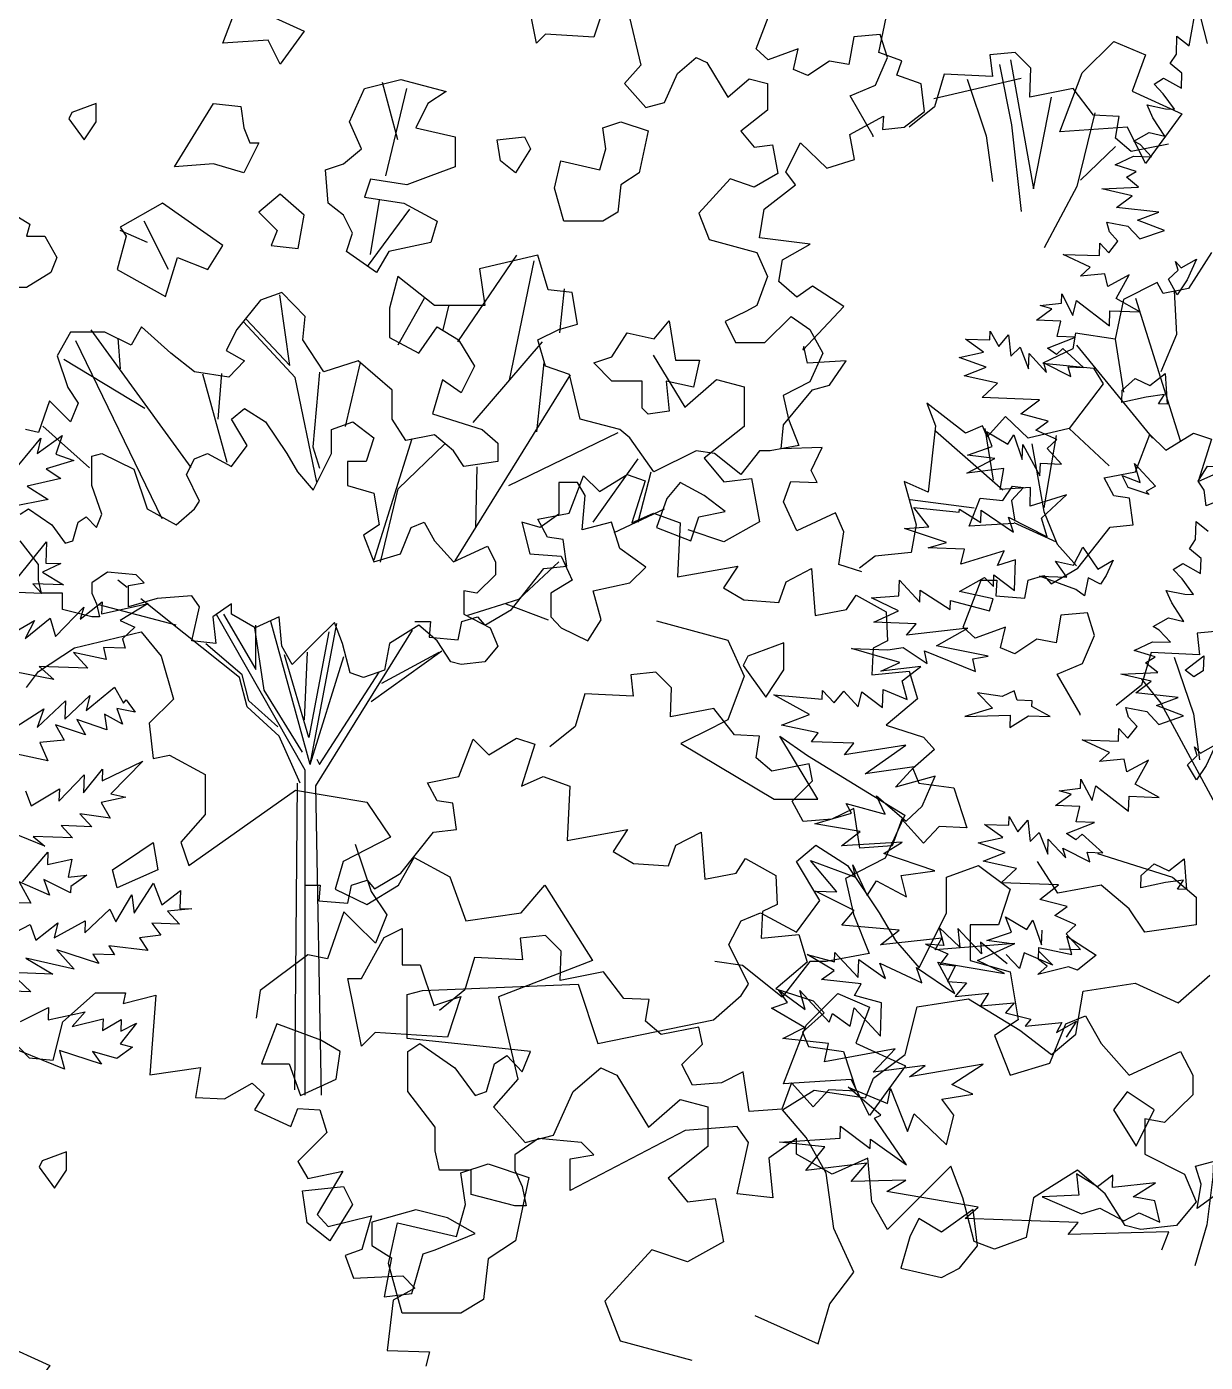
# Model space of a CAD drawing. Header units: inches. Extents: x -11 to 128, y 7 to 56.
# Drawn here: x 47.444 to 47.907, y 23.239 to 23.763 of the extents above; entities that cross this region are included whole.
import ezdxf

# ---------------------------------------------------------------- set-up
doc = ezdxf.new("R2010")
doc.units = ezdxf.units.IN
doc.header["$MEASUREMENT"] = 0
doc.layers.add('CAY', color=94, linetype='Continuous')
doc.layers.add('CAY-3', color=61, linetype='Continuous')
picture_1 = doc.add_image_def('image1.jpg', size_in_pixel=(1680, 1093))

# ---------------------------------------------------------------- blocks, each defined once
blk = doc.blocks.new('A$C76451831')
at = {"layer": 'CAY'}
for p, q in [((2460.6, 2024.6), (2461.2, 2040.4)), ((2461.2, 2040.4), (2471.8, 2031.9)), ((2455.4, 2016.6), (2460.6, 2024.6)), ((2465.5, 2008.1), (2455.4, 2016.6)), ((2441.2, 1998.5), (2449.5, 2003.7)), ((2449.5, 2003.7), (2465, 1995)), ((2465, 1995), (2465.5, 2008.1)), ((2449, 1990.1), (2441.2, 1998.5)), ((2459, 1976.6), (2449, 1990.1)), ((2435.1, 1980.1), (2451.3, 1976.8)), ((2440.1, 1969.1), (2435.1, 1980.1)), ((2451.3, 1976.8), (2459, 1976.6)), ((2450.4, 1952.9), (2440.1, 1969.1)), ((2423.5, 1948.4), (2437, 1956)), ((2437, 1956), (2450.4, 1952.9)), ((1479.9, 1929.8), (1538.3, 1944)), ((1538.3, 1944), (1555.9, 1922.7)), ((2428.9, 1945.4), (2423.5, 1948.4)), ((2438.9, 1934.7), (2428.9, 1945.4)), ((1448.6, 1909.2), (1479.9, 1929.8)), ((2407, 1927.6), (2423.1, 1935.2)), ((2423.1, 1935.2), (2438.9, 1934.7)), ((1555.9, 1922.7), (1566.6, 1885)), ((2425.3, 1922), (2407, 1927.6)), ((2417, 1916.8), (2425.3, 1922)), ((1438, 1895), (1448.6, 1909.2)), ((2395.4, 1906.7), (2427.6, 1908.3)), ((2421.9, 1900.8), (2395.4, 1906.7)), ((2427.6, 1908.3), (2417, 1916.8)), ((2408.4, 1890.4), (2421.9, 1900.8)), ((1566.6, 1885), (1545.3, 1863.8)), ((2445.4, 1886.4), (2408.4, 1890.4)), ((2426.6, 1879.3), (2445.4, 1886.4)), ((2402.2, 1869.3), (2399.8, 1877.6)), ((2399.8, 1877.6), (2418.2, 1874.2)), ((2418.2, 1874.2), (2428.7, 1862.9)), ((2450.3, 1870.4), (2426.6, 1879.3)), ((2428.7, 1862.9), (2450.3, 1870.4)), ((1545.3, 1863.8), (1548.9, 1833.1)), ((2393.3, 1848.3), (2393.7, 1859.2)), ((2393.7, 1859.2), (2401.6, 1850.7)), ((2401.6, 1850.7), (2409.6, 1860.9)), ((2409.6, 1860.9), (2402.2, 1869.3)), ((2361.6, 1849.4), (2393.3, 1848.3)), ((2385.3, 1838.2), (2361.6, 1849.4)), ((1548.9, 1833.1), (1563, 1836)), ((1563, 1836), (1594.3, 1818.9)), ((2376.8, 1830.3), (2385.3, 1838.2)), ((2398.2, 1832.3), (2376.8, 1830.3)), ((2400.5, 1821.3), (2398.2, 1832.3)), ((2419.5, 1831.5), (2400.5, 1821.3)), ((2407.9, 1810.6), (2419.5, 1831.5)), ((1594.3, 1818.9), (1594.3, 1784.1)), ((2360.1, 1806.9), (2360.4, 1815)), ((2360.4, 1815), (2370.2, 1796.1)), ((1580.1, 1739.3), (1673.3, 1805.4)), ((1673.3, 1805.4), (1735.8, 1794.7)), ((2338.3, 1791.8), (2351.8, 1801.7)), ((2341.5, 1804.8), (2360.1, 1806.9)), ((2351.8, 1801.7), (2341.5, 1804.8)), ((2370.2, 1796.1), (2373.4, 1809.1)), ((2373.4, 1809.1), (2402, 1786.8)), ((2428.8, 1799), (2407.9, 1810.6)), ((1735.8, 1794.7), (1756.4, 1764.1)), ((2359.6, 1791), (2338.3, 1791.8)), ((2356.4, 1777.5), (2359.6, 1791)), ((2402, 1786.8), (2402.5, 1799.9)), ((2402.5, 1799.9), (2428.8, 1799)), ((1594.3, 1784.1), (1573, 1759.9)), ((2297.4, 1774.6), (2297.7, 1782.3)), ((2297.7, 1782.3), (2305.3, 1768.9)), ((2305.3, 1768.9), (2313.9, 1779)), ((2313.9, 1779), (2315.9, 1760.3)), ((2347.9, 1767.4), (2372.2, 1777)), ((2372.2, 1777), (2356.4, 1777.5)), ((2292, 1763.9), (2276.1, 1775.3)), ((2276.1, 1775.3), (2297.4, 1774.6)), ((2315.9, 1760.3), (2323.9, 1768.2)), ((2323.9, 1768.2), (2331.4, 1749.4)), ((2355.9, 1761.7), (2347.9, 1767.4)), ((2361.5, 1766.9), (2355.9, 1761.7)), ((2379.5, 1750.4), (2361.5, 1766.9)), ((1573, 1759.9), (1580.1, 1739.3)), ((1756.4, 1764.1), (1715.1, 1742.8)), ((2270.6, 1759.2), (2292, 1763.9)), ((2294.3, 1750.7), (2270.6, 1759.2)), ((2331.4, 1749.4), (2331.9, 1762.5)), ((2331.9, 1762.5), (2347.1, 1746.1)), ((2347.1, 1746.1), (2344.7, 1754.4)), ((2344.7, 1754.4), (2368.3, 1742.7)), ((1715.1, 1742.8), (1708.1, 1718.6)), ((1763.5, 1722.2), (1777.1, 1746.4)), ((1777.1, 1746.4), (1808.3, 1729.3)), ((2275, 1743.2), (2294.3, 1750.7)), ((2304.2, 1736.7), (2275, 1743.2)), ((2365.9, 1750.9), (2379.5, 1750.4)), ((2368.3, 1742.7), (2365.9, 1750.9)), ((2290.6, 1724.1), (2304.2, 1736.7)), ((1708.1, 1718.6), (1735.8, 1705.1)), ((1735.8, 1705.1), (1763.5, 1722.2)), ((1808.3, 1729.3), (1822.5, 1690.9)), ((1870.8, 1698), (1891.4, 1722.2)), ((1891.4, 1722.2), (1933.3, 1656.1)), ((2340.9, 1722.3), (2290.6, 1724.1)), ((2324.6, 1709.7), (2340.9, 1722.3)), ((2348.4, 1703.5), (2324.6, 1709.7)), ((1822.5, 1690.9), (1870.8, 1698)), ((2337.7, 1695.7), (2348.4, 1703.5)), ((2356, 1687.3), (2337.7, 1695.7)), ((2236.3, 1685.2), (2240.6, 1669.3)), ((2254.4, 1667.9), (2236.3, 1685.2)), ((2252.8, 1684.1), (2254.4, 1667.9)), ((2273.6, 1662), (2252.8, 1684.1)), ((2294.6, 1694.5), (2313.2, 1683.4)), ((2299.6, 1681.1), (2294.6, 1694.5)), ((2313.2, 1683.4), (2318.5, 1691.4)), ((2318.5, 1691.4), (2325.9, 1669.8)), ((2347.5, 1679.5), (2356, 1687.3)), ((2272.6, 1672.4), (2273.6, 1662)), ((2295.9, 1653.3), (2272.6, 1672.4)), ((2278, 1673.7), (2299.6, 1681.1)), ((2301.9, 1670.6), (2278, 1673.7)), ((2325.9, 1669.8), (2326.4, 1682.9)), ((2360.2, 1665.9), (2347.5, 1679.5)), ((2224.6, 1670.4), (2244.1, 1661.9)), ((2240.6, 1669.3), (2224.6, 1670.4)), ((2244.1, 1661.9), (2237.2, 1653)), ((2306.7, 1649.3), (2295.1, 1661.4)), ((2310.8, 1662.9), (2306.7, 1649.3)), ((2336, 1652.2), (2310.8, 1662.9)), ((2323.9, 1664.2), (2336, 1652.2)), ((2341.7, 1666.5), (2360.2, 1665.9)), ((1933.3, 1656.1), (1850.8, 1624.3)), ((2237.2, 1653), (2250.5, 1651.6)), ((2250.5, 1651.6), (2243.7, 1637.7)), ((2243.7, 1637.7), (2260.2, 1636.6)), ((2260.2, 1636.6), (2250.4, 1624.7)), ((2445.5, 1619.3), (2473.2, 1643.5)), ((2250.4, 1624.7), (2279.7, 1627.6)), ((2279.7, 1627.6), (2272.6, 1616.4)), ((2355.9, 1591.6), (2362.4, 1629.3)), ((2362.4, 1629.3), (2407.8, 1636.4)), ((2407.8, 1636.4), (2445.5, 1619.3)), ((1850.8, 1624.3), (1867.9, 1552.3)), ((2206.7, 1573.9), (2217.3, 1615.8)), ((2217.3, 1615.8), (2262.1, 1622.8)), ((2262.1, 1622.8), (2306.9, 1595.1)), ((2272.6, 1616.4), (2301.9, 1619.3)), ((2301.9, 1619.3), (2294.6, 1610.4)), ((2294.6, 1610.4), (2316.5, 1604.8)), ((2316.5, 1604.8), (2311.6, 1598.8)), ((2311.6, 1598.8), (2343.6, 1601.9)), ((2339, 1593.3), (2356.7, 1603.2)), ((2343.6, 1601.9), (2339, 1593.3)), ((2356.7, 1603.2), (2347.6, 1589.1)), ((2306.9, 1595.1), (2334.7, 1573.9)), ((2334.7, 1573.9), (2355.9, 1591.6)), ((2179, 1553.2), (2206.7, 1573.9)), ((1916.2, 1541.7), (1940.4, 1562.3)), ((1940.4, 1562.3), (1954.5, 1555.8)), ((1954.5, 1555.8), (1982.2, 1510.4)), ((1867.9, 1552.3), (1846.6, 1528.1)), ((2171.9, 1536.1), (2179, 1553.2)), ((1899.1, 1503.3), (1916.2, 1541.7)), ((1982.2, 1510.4), (2010, 1534.6)), ((2010, 1534.6), (2034.1, 1528.1)), ((2099.4, 1525.5), (2127.1, 1542.6)), ((2127.1, 1542.6), (2171.9, 1536.1)), ((1846.6, 1528.1), (1874.3, 1496.9)), ((2034.1, 1528.1), (2034.1, 1493.3)), ((2120, 1501.3), (2099.4, 1525.5)), ((1874.3, 1496.9), (1899.1, 1503.3)), ((2137.7, 1470.1), (2120, 1501.3)), ((2034.1, 1493.3), (1999.3, 1465.6)), ((1999.3, 1465.6), (2016.4, 1445)), ((2144.2, 1421.7), (2137.7, 1470.1)), ((2016.4, 1445), (2040.6, 1447.9)), ((2040.6, 1447.9), (2047.7, 1410.1)), ((2161.9, 1383.3), (2144.2, 1421.7)), ((1985.2, 1403.1), (1943.9, 1358.2)), ((2016.4, 1392.5), (1985.2, 1403.1)), ((2047.7, 1410.1), (2016.4, 1392.5)), ((2140.7, 1355.6), (2161.9, 1383.3)), ((1943.9, 1358.2), (1957.5, 1323.4)), ((2075.2, 1345.6), (2130.6, 1320.8)), ((2130.6, 1320.8), (2140.7, 1355.6)), ((1957.5, 1323.4), (2020, 1306.3)), ((5420.6, 1053.6), (5427.3, 1091)), ((5427.3, 1091), (5436.5, 1055.8)), ((4929.6, 1084.7), (4941, 1036.7)), ((5409.5, 1046.3), (5410, 1062.2)), ((5410, 1062.2), (5420.6, 1053.6)), ((4973.2, 1029.6), (4989.3, 1043.4)), ((4989.3, 1043.4), (4998.7, 1039.1)), ((5268.6, 1047.8), (5246.4, 1045.7)), ((5246.4, 1045.7), (5248.5, 1026.7)), ((5282.3, 1034.1), (5268.6, 1047.8)), ((5404.2, 1038.3), (5409.5, 1046.3)), ((4941, 1036.7), (4926.8, 1020.6)), ((4961.8, 1004.1), (4973.2, 1029.6)), ((4998.7, 1039.1), (5017.2, 1008.8)), ((5206.3, 1028.8), (5197.9, 1000.4)), ((5248.5, 1026.7), (5206.3, 1028.8)), ((5281.2, 1008.8), (5282.3, 1034.1)), ((5414.3, 1029.8), (5404.2, 1038.3)), ((5413.9, 1016.7), (5414.3, 1029.8)), ((4728.3, 971.5), (4715.1, 1021.6)), ((4926.8, 1020.6), (4945.3, 999.7)), ((5017.2, 1008.8), (5035.7, 1024.9)), ((5035.7, 1024.9), (5051.8, 1020.6)), ((5051.8, 1020.6), (5051.8, 997.4)), ((5273.8, 1025), (5197.2, 1007.3)), ((5390, 1020.2), (5398.3, 1025.4)), ((5397.8, 1011.8), (5390, 1020.2)), ((5398.3, 1025.4), (5413.9, 1016.7)), ((4717.8, 939.8), (4736.3, 1016.3)), ((5319.2, 1016.2), (5281.2, 1008.8)), ((5337.1, 993), (5319.2, 1016.2)), ((5407.8, 998.3), (5397.8, 1011.8)), ((4945.3, 999.7), (4961.8, 1004.1)), ((5051.8, 997.4), (5028.6, 978.9)), ((5197.9, 1000.4), (5175.7, 982.4)), ((5389, 990.8), (5383.9, 1001.9)), ((5383.9, 1001.9), (5400.1, 998.6)), ((5400.1, 998.6), (5407.8, 998.3)), ((5359.3, 991.9), (5337.1, 993)), ((5356.1, 972.9), (5359.3, 991.9)), ((5399.3, 974.6), (5389, 990.8)), ((5028.6, 978.9), (5040, 965.1)), ((5369.8, 961.3), (5356.1, 972.9)), ((5372.4, 970.1), (5385.8, 977.8)), ((5385.8, 977.8), (5399.3, 974.6)), ((5040, 965.1), (5056.1, 967.1)), ((5056.1, 967.1), (5060.8, 941.9)), ((5402.5, 967.7), (5369.8, 961.3)), ((5377.7, 967.2), (5372.4, 970.1)), ((5387.7, 956.4), (5377.7, 967.2)), ((5355.8, 949.4), (5371.9, 957)), ((5374.2, 943.7), (5355.8, 949.4)), ((5371.9, 957), (5387.7, 956.4)), ((5019.2, 937.2), (4991.7, 907.3)), ((5040, 930.1), (5019.2, 937.2)), ((5060.8, 941.9), (5040, 930.1)), ((5365.8, 938.6), (5374.2, 943.7)), ((5376.4, 930.1), (5365.8, 938.6)), ((5344.2, 928.5), (5376.4, 930.1)), ((5370.7, 922.5), (5344.2, 928.5)), ((4704.6, 871.1), (4712.5, 918.7)), ((5357.2, 912.1), (5370.7, 922.5)), ((5394.2, 908.1), (5357.2, 912.1)), ((4527.8, 857.9), (4506.6, 900.2)), ((4701.9, 860.6), (4738.9, 910.7)), ((4991.7, 907.3), (5000.7, 884.1)), ((5375.4, 901.1), (5394.2, 908.1)), ((5399.1, 892.1), (5375.4, 901.1)), ((4509.3, 881.7), (4485.5, 892.2)), ((5351, 891), (5348.6, 899.3)), ((5348.6, 899.3), (5367.1, 895.9)), ((5358.4, 882.6), (5351, 891)), ((5367.1, 895.9), (5377.5, 884.7)), ((5377.5, 884.7), (5399.1, 892.1)), ((5000.7, 884.1), (5042.4, 872.7)), ((5342.1, 870.1), (5342.5, 880.9)), ((5342.5, 880.9), (5350.4, 872.5)), ((5350.4, 872.5), (5358.4, 882.6)), ((4781, 794.5), (4832.5, 870.4)), ((4850.9, 870.4), (4799.8, 858.6)), ((4826.2, 761), (4847.8, 865.6)), ((4860, 840.1), (4850.9, 870.4)), ((5042.4, 872.7), (5051.8, 851.9)), ((5310.5, 871.2), (5342.1, 870.1)), ((5334.1, 859.9), (5310.5, 871.2)), ((4799.8, 858.6), (4804.6, 826.3)), ((5325.6, 852), (5334.1, 859.9)), ((5347, 854), (5325.6, 852)), ((5349.4, 843.1), (5347, 854)), ((4728.3, 851.9), (4721.2, 824)), ((4760.5, 826.3), (4728.3, 851.9)), ((5051.8, 851.9), (5042.4, 826.3)), ((5368.3, 853.3), (5349.4, 843.1)), ((5356.7, 832.4), (5368.3, 853.3)), ((4608.4, 831), (4587.6, 805.5)), ((4626.9, 837.7), (4608.4, 831)), ((4634, 774), (4625.3, 835.7)), ((4647.3, 816.9), (4626.9, 837.7)), ((4728.6, 791.9), (4751.7, 832.8)), ((4880.8, 837.7), (4860, 840.1)), ((4870.1, 802.5), (4874.1, 840.9)), ((4885.5, 810.2), (4880.8, 837.7)), ((5309, 828.6), (5309.3, 836.7)), ((5309.3, 836.7), (5319, 817.8)), ((5319, 817.8), (5322.2, 830.9)), ((5322.2, 830.9), (5350.9, 808.5)), ((5377.6, 820.8), (5356.7, 832.4)), ((4721.2, 824), (4721.2, 798.4)), ((4804.6, 826.3), (4760.5, 826.3)), ((4768, 805.1), (4772.9, 825.9)), ((5033.3, 821.6), (5014.8, 812.5)), ((5042.4, 826.3), (5033.3, 821.6)), ((5287.1, 813.5), (5300.6, 823.4)), ((5290.3, 826.5), (5309, 828.6)), ((5300.6, 823.4), (5290.3, 826.5)), ((5350.9, 808.5), (5351.3, 821.7)), ((5351.3, 821.7), (5377.6, 820.8)), ((4504.2, 807.8), (4495.2, 791.7)), ((4529.8, 784.6), (4504.2, 807.8)), ((4638.7, 763.4), (4593.5, 812.2)), ((4595.8, 814.5), (4634, 774)), ((4645.4, 796.4), (4647.3, 816.9)), ((4746.8, 784.6), (4762.9, 807.8)), ((4762.9, 807.8), (4781.4, 796.4)), ((4869.4, 805.5), (4885.5, 810.2)), ((5014.8, 812.5), (5023.9, 794.1)), ((5049.4, 794.1), (5072.6, 816.9)), ((5072.6, 816.9), (5088.7, 805.5)), ((5308.4, 812.7), (5287.1, 813.5)), ((5305.2, 799.3), (5308.4, 812.7)), ((4442.1, 803.1), (4430.3, 782.3)), ((4472, 803.1), (4442.1, 803.1)), ((4522.3, 639.8), (4446.8, 795.6)), ((4547.7, 684.5), (4460.2, 805.1)), ((4495.2, 791.7), (4472, 803.1)), ((4485.8, 770.9), (4483.8, 797.9)), ((4587.6, 805.5), (4578.1, 787)), ((4663.8, 768.5), (4645.4, 796.4)), ((4721.2, 798.4), (4746.8, 784.6)), ((4781.4, 796.4), (4795.5, 773.2)), ((4850.9, 796.4), (4869.4, 805.5)), ((4857.6, 773.2), (4850.9, 796.4)), ((5088.7, 805.5), (5100.1, 784.6)), ((5240.9, 785.6), (5224.9, 797.1)), ((5224.9, 797.1), (5246.2, 796.3)), ((5246.2, 796.3), (5246.5, 804)), ((5246.5, 804), (5254.2, 790.6)), ((5254.2, 790.6), (5262.7, 800.7)), ((5262.7, 800.7), (5264.7, 782.1)), ((5296.7, 789.1), (5321.1, 798.7)), ((5321.1, 798.7), (5305.2, 799.3)), ((4550.6, 768.5), (4529.8, 784.6)), ((4578.1, 787), (4594.3, 777.9)), ((4794.3, 724.1), (4854.9, 794.5)), ((5023.9, 794.1), (5049.4, 794.1)), ((5100.1, 784.6), (5088.7, 759.5)), ((5219.4, 781), (5240.9, 785.6)), ((5264.7, 782.1), (5272.7, 790)), ((5272.7, 790), (5280.2, 771.1)), ((5280.2, 771.1), (5280.7, 784.3)), ((5280.7, 784.3), (5296, 767.8)), ((5304.7, 783.4), (5296.7, 789.1)), ((5310.3, 788.7), (5304.7, 783.4)), ((5328.3, 772.2), (5310.3, 788.7)), ((4430.3, 782.3), (4439.8, 754.7)), ((4507, 736.3), (4436.2, 779.1)), ((4594.3, 777.9), (4580.5, 763.8)), ((4693.7, 777.9), (4663.8, 768.5)), ((4682.7, 720.5), (4695.7, 776.4)), ((4723.6, 752.4), (4693.7, 777.9)), ((4795.5, 773.2), (4783.7, 750)), ((4850.1, 715.8), (4856.4, 776.4)), ((4878.5, 766.1), (4857.6, 773.2)), ((4951.7, 782.9), (4979.4, 737.5)), ((5243.1, 772.4), (5219.4, 781)), ((5223.8, 764.9), (5243.1, 772.4)), ((5296, 767.8), (5293.5, 776.1)), ((5293.5, 776.1), (5317.1, 764.4)), ((5314.7, 772.6), (5328.3, 772.2)), ((5317.1, 764.4), (5314.7, 772.6)), ((4580.5, 763.8), (4550.6, 768.5)), ((4579.1, 689), (4557.9, 766.3)), ((4571.1, 726.8), (4574.5, 766.9)), ((4657.5, 671.8), (4638.7, 763.4)), ((4659.9, 768.1), (4654, 702.8)), ((4767.6, 761.4), (4758.6, 731.5)), ((4783.7, 750), (4767.6, 761.4)), ((4778.7, 602.9), (4879.6, 765.8)), ((4887.9, 726.8), (4878.5, 766.1)), ((4979.4, 737.5), (5007.1, 761.7)), ((5007.1, 761.7), (5031.3, 755.2)), ((5253, 758.5), (5223.8, 764.9)), ((4439.8, 754.7), (4448.8, 741)), ((4723.6, 726.8), (4723.6, 752.4)), ((5031.3, 755.2), (5031.3, 720.4)), ((5088.7, 759.5), (5065.6, 747.7)), ((5239.5, 745.8), (5253, 758.5)), ((4423.7, 742.9), (4414.2, 715.4)), ((4430.3, 736.3), (4423.7, 742.9)), ((4448.8, 741), (4442.1, 724.5)), ((5065.6, 747.7), (5070.3, 726.8)), ((5289.7, 744), (5239.5, 745.8)), ((5273.4, 731.5), (5289.7, 744)), ((4442.1, 724.5), (4430.3, 736.3)), ((4735.4, 708.3), (4723.6, 726.8)), ((4758.6, 731.5), (4802.2, 717.8)), ((4922.5, 717.8), (4887.9, 726.8)), ((5070.3, 726.8), (5079.3, 704)), ((5297.2, 725.2), (5273.4, 731.5)), ((5286.5, 717.4), (5297.2, 725.2)), ((4414.2, 715.4), (4402.8, 717.8)), ((4458.8, 684.4), (4417.8, 720.8)), ((4760.5, 713.1), (4735.4, 708.3)), ((4777, 699.3), (4760.5, 713.1)), ((4802.2, 717.8), (4816, 706)), ((4825.4, 669), (4921.3, 715.4)), ((4931.5, 710.7), (4922.5, 717.8)), ((5031.3, 720.4), (4996.5, 692.7)), ((5248.4, 702.9), (5243.4, 716.2)), ((5243.4, 716.2), (5262.1, 705.1)), ((5262.1, 705.1), (5267.3, 713.1)), ((5267.3, 713.1), (5274.7, 691.5)), ((5304.8, 709.1), (5286.5, 717.4)), ((4654, 702.8), (4659.9, 684)), ((4707.6, 603.7), (4740.9, 709.9)), ((4728.7, 665.9), (4769.2, 705.2)), ((4816, 706), (4816, 689.9)), ((4952.3, 680.8), (4931.5, 710.7)), ((5079.3, 704), (5054.2, 699.3)), ((5226.8, 695.5), (5248.4, 702.9)), ((5274.7, 691.5), (5275.2, 704.7)), ((5275.2, 704.7), (5290.1, 677.4)), ((5296.4, 701.2), (5304.8, 709.1)), ((4786.1, 685.5), (4777, 699.3)), ((4816, 689.9), (4786.1, 685.5)), ((4899.3, 636.8), (4938.6, 692.2)), ((4989.3, 699.3), (4952.3, 680.8)), ((5005.4, 696.9), (4989.3, 699.3)), ((4996.5, 692.7), (5013.6, 672)), ((5028.6, 678.5), (5005.4, 696.9)), ((5044.7, 699.3), (5028.6, 678.5)), ((5054.2, 699.3), (5044.7, 699.3)), ((5226.3, 679.6), (5250.7, 692.4)), ((5250.7, 692.4), (5226.8, 695.5)), ((5309, 687.6), (5296.4, 701.2)), ((4796.7, 631.7), (4797.9, 685.1)), ((4938.6, 636.8), (4950, 680.8)), ((5258.6, 683.9), (5226.3, 679.6)), ((5255.2, 665.5), (5258.6, 683.9)), ((5290.1, 677.4), (5290.5, 688.3)), ((5290.5, 688.3), (5309, 687.6)), ((5013.6, 672), (5037.8, 675)), ((5037.8, 675), (5044.9, 637.2)), ((5282, 667.2), (5255.2, 665.5)), ((5281.5, 650.9), (5282, 667.2)), ((4713.4, 601.8), (4728.7, 665.9)), ((5313.5, 660.7), (5281.5, 650.9)), ((5291.5, 640.2), (5313.5, 660.7)), ((4917.8, 627.7), (4961.8, 648.6)), ((5179.9, 649.5), (5219.6, 645.4)), ((5192.9, 632.7), (5179.9, 649.5)), ((5219.6, 645.4), (5219.7, 648.1)), ((5219.7, 648.1), (5238.4, 636.6)), ((5238.4, 636.6), (5238.7, 647.4)), ((5238.7, 647.4), (5267.1, 627.9)), ((5044.9, 637.2), (5013.6, 619.5)), ((5171.6, 631.2), (5192.9, 632.7)), ((5208.3, 619), (5171.6, 631.2)), ((5262.5, 641.2), (5296.4, 624.1)), ((5267.1, 627.9), (5262.5, 641.2)), ((5296.4, 624.1), (5291.5, 640.2)), ((5013.6, 619.5), (4982.4, 630.1)), ((5192.3, 614.2), (5208.3, 619)), ((5224, 613.1), (5192.3, 614.2)), ((5220.8, 600), (5224, 613.1)), ((5258.8, 611.8), (5220.8, 600)), ((5252.9, 598.9), (5258.8, 611.8)), ((4834.4, 569.5), (4869.4, 602.2)), ((5268.9, 603.8), (5252.9, 598.9)), ((5268, 577.1), (5268.9, 603.8)), ((4491.5, 579.5), (4483.4, 586)), ((5166.8, 572.4), (5167.3, 586)), ((5167.3, 586), (5185.2, 566.8)), ((5219.9, 576), (5241.7, 588.4)), ((5241.7, 588.4), (5249.5, 580.4)), ((5249.5, 580.4), (5249.9, 590.8)), ((5249.9, 590.8), (5268, 577.1)), ((5185.2, 566.8), (5185.5, 577.2)), ((5185.5, 577.2), (5211.7, 560.4)), ((5249.2, 569.6), (5219.9, 576)), ((4534.5, 546.7), (4466.9, 564.4)), ((4541.2, 539.6), (4503.7, 569.7)), ((4789.6, 555.4), (4834.4, 569.5)), ((4823, 565.2), (4860, 551.4)), ((5142.7, 570.6), (5166.8, 572.4)), ((5166.3, 559.3), (5142.7, 570.6)), ((5211.7, 560.4), (5212, 568.1)), ((5212, 568.1), (5246.1, 559.2)), ((5246.1, 559.2), (5249.2, 569.6)), ((4647.3, 419.7), (4569.9, 556)), ((4575.8, 556.2), (4604.1, 507.8)), ((4651.6, 424.8), (4617.3, 549.9)), ((5144.7, 549.2), (5166.3, 559.3)), ((4589.9, 500.7), (4541.2, 539.6)), ((4602.9, 544.4), (4611.2, 489.7)), ((4604.1, 507.8), (4604.1, 546.7)), ((4668.2, 540.8), (4650.5, 448.4)), ((4651.6, 424.8), (4675, 548.1)), ((4656.8, 405.9), (4741.3, 542.4)), ((5181.8, 547.9), (5144.7, 549.2)), ((5173.3, 537.8), (5181.8, 547.9)), ((5227, 544), (5173.3, 537.8)), ((5199.7, 528.7), (5227, 544)), ((4592.3, 503.1), (4560.4, 530.2)), ((5125.3, 526.3), (5157, 525.2)), ((5167.5, 513.9), (5125.3, 526.3)), ((5157, 525.2), (5170.6, 527)), ((5170.6, 527), (5191.5, 513.1)), ((5244.7, 519.4), (5199.7, 528.7)), ((4650.5, 448.4), (4629.2, 520.8)), ((4646.9, 463.7), (4649.3, 523.1)), ((4651.6, 424.8), (4681.2, 519.2)), ((4705.1, 479.9), (4766.8, 524.3)), ((4714.5, 496), (4764.5, 523.1)), ((5189.1, 524.1), (5233.8, 506.2)), ((5191.5, 513.1), (5189.1, 524.1)), ((5231.5, 517.1), (5244.7, 519.4)), ((5233.8, 506.2), (5231.5, 517.1)), ((4598.2, 480.3), (4592.3, 503.1)), ((4659.9, 424.8), (4712.2, 505.4)), ((5150.9, 506.4), (5167.5, 513.9)), ((5185.9, 510.6), (5150.9, 506.4)), ((5169.6, 498), (5185.9, 510.6)), ((4596.6, 475.1), (4589.9, 500.7)), ((5174, 481.5), (5169.6, 498)), ((4623.3, 457.8), (4598.2, 480.3)), ((4611.2, 489.7), (4644.6, 435.4)), ((5057.3, 485.6), (5099.7, 481.8)), ((5088.4, 468.6), (5057.3, 485.6)), ((5099.7, 481.8), (5100, 489.5)), ((5100, 489.5), (5110.1, 478.8)), ((5110.1, 478.8), (5118.6, 488.9)), ((5118.6, 488.9), (5131.2, 475.3)), ((5131.2, 475.3), (5134.4, 488.3)), ((5134.4, 488.3), (5152.5, 474.6)), ((5152.5, 474.6), (5153.1, 490.4)), ((5153.1, 490.4), (5174, 481.5)), ((4624.5, 449.6), (4596.6, 475.1)), ((5064.1, 459.1), (5088.4, 468.6)), ((5096, 452.5), (5064.1, 459.1)), ((4643, 408.3), (4624.5, 449.6)), ((5062.5, 449.6), (5086.7, 432.5)), ((5090.3, 444.6), (5096, 452.5)), ((5127.4, 443.3), (5090.3, 444.6)), ((5119.3, 433.1), (5127.4, 443.3)), ((5172.7, 441.7), (5119.3, 433.1)), ((5137.3, 416.6), (5172.7, 441.7)), ((4657.5, 429.5), (4659.9, 424.8)), ((5180.2, 422.8), (5137.3, 416.6)), ((5163.7, 404.8), (5180.2, 422.8)), ((4647.3, 135.4), (4647.3, 419.7)), ((5198.4, 414.5), (5163.7, 404.8)), ((5187.1, 388.1), (5198.4, 414.5)), ((4638.3, 140.1), (4640.6, 408.3)), ((4661.5, 135.4), (4656.8, 405.9)), ((5120.6, 390.5), (5154.7, 381.1)), ((5125.3, 382.1), (5120.6, 390.5)), ((5154.7, 381.1), (5147.1, 397.2)), ((5147.1, 397.2), (5173, 375)), ((5173, 375), (5187.1, 388.1)), ((5093.2, 372.8), (5125.3, 382.1)), ((5171.9, 380.3), (5154.8, 342.6)), ((5132.9, 366), (5093.2, 372.8)), ((5116.6, 353.4), (5132.9, 366)), ((5169.7, 356.6), (5116.6, 353.4)), ((5153.5, 346.7), (5169.7, 356.6)), ((5112.4, 313.2), (5089.4, 340.8)), ((5089.4, 340.8), (5128.7, 326.2)), ((5154.8, 342.6), (5120.1, 324.9)), ((5198.3, 331.5), (5153.5, 346.7)), ((5126.4, 336.8), (5139.1, 310)), ((5128.7, 326.2), (5126.4, 336.8)), ((5168.7, 327.6), (5198.3, 331.5)), ((5173.5, 308.8), (5168.7, 327.6)), ((5120.1, 324.9), (5127.1, 293.6)), ((5139.1, 310), (5147.2, 322.9)), ((5147.2, 322.9), (5173.5, 308.8)), ((5093.9, 313.9), (5112.4, 313.2)), ((5127.7, 296.8), (5093.9, 313.9)), ((5116.8, 284), (5127.7, 296.8)), ((5127.1, 293.6), (5140.7, 259.4)), ((5167, 279.6), (5116.8, 284)), ((5150.7, 267), (5167, 279.6)), ((5204.4, 272.8), (5150.7, 267)), ((5198.6, 262.6), (5204.4, 272.8)), ((5110, 244.4), (5086.5, 258.4)), ((5086.5, 258.4), (5110.3, 252.1)), ((5140.7, 259.4), (5103, 252.3)), ((5110.3, 252.1), (5110.6, 260.2)), ((5110.6, 260.2), (5131.1, 238.2)), ((5268.1, 267.9), (5198.6, 262.6)), ((5235.4, 253.2), (5268.1, 267.9)), ((5029.8, 248.8), (5005.7, 252.3)), ((5064.6, 221), (5029.8, 248.8)), ((5088.8, 252.3), (5064.6, 221)), ((5103, 252.3), (5088.8, 252.3)), ((5131.1, 238.2), (5131.7, 254.1)), ((5131.7, 254.1), (5155.1, 237.4)), ((5155.1, 237.4), (5150.1, 250.7)), ((5150.1, 250.7), (5186.7, 233.6)), ((5186.7, 233.6), (5182.2, 246.9)), ((5182.2, 246.9), (5215.8, 224.4)), ((5200.9, 251.6), (5259, 241.9)), ((5215.8, 224.4), (5200.9, 251.6)), ((5259, 241.9), (5235.4, 253.2)), ((5098.9, 236.6), (5110, 244.4)), ((5133.6, 232.7), (5098.9, 236.6)), ((5069.2, 216.4), (5061.4, 227.5)), ((5061.4, 227.5), (5084.8, 210.4)), ((5080, 226.9), (5105.7, 199.2)), ((5084.8, 210.4), (5080, 226.9)), ((5127.8, 222.5), (5133.6, 232.7)), ((5151.6, 216.2), (5127.8, 222.5)), ((5055.4, 211.4), (5069.2, 216.4)), ((5084.3, 194.5), (5055.4, 211.4)), ((5124.2, 195.8), (5127.5, 211.6)), ((5127.5, 211.6), (5150.6, 186.8)), ((5150.6, 186.8), (5151.6, 216.2)), ((5105.7, 199.2), (5108.7, 206.8)), ((5108.7, 206.8), (5124.2, 195.8)), ((5065.3, 184.8), (5084.3, 194.5)), ((5105.1, 180.6), (5065.3, 184.8)), ((5101.8, 164.4), (5105.1, 180.6)), ((5163.4, 175.9), (5101.8, 164.4)), ((5144.1, 155.3), (5163.4, 175.9)), ((5189.6, 161.4), (5144.1, 155.3)), ((5240.4, 162.3), (5176.1, 151.4)), ((5176.1, 151.4), (5189.6, 161.4)), ((5213, 144.7), (5240.4, 162.3)), ((5150.9, 117.8), (5122.3, 142.4)), ((5122.3, 142.4), (5156.7, 128.1)), ((5156.7, 128.1), (5159.4, 141.1)), ((5159.4, 141.1), (5174.4, 103.4)), ((5231.3, 136.3), (5213, 144.7)), ((5204.4, 131.8), (5231.3, 136.3)), ((5214.8, 117.9), (5204.4, 131.8)), ((5145.4, 115.3), (5150.9, 117.8)), ((5174.4, 103.4), (5180, 119.1)), ((5180, 119.1), (5208.5, 91.8)), ((5208.5, 91.8), (5214.8, 117.9)), ((5115.3, 97.8), (5115.7, 108.2)), ((5115.7, 108.2), (5141.7, 88.7)), ((5173.4, 74.4), (5145.4, 115.3)), ((5062.2, 94.2), (5115.3, 97.8)), ((5101.9, 90.1), (5062.2, 94.2)), ((5141.7, 88.7), (5142, 96.8)), ((5142, 96.8), (5173.4, 74.4)), ((5085.3, 69.4), (5101.9, 90.1)), ((5138.6, 75.7), (5085.3, 69.4)), ((5124.9, 59.8), (5138.6, 75.7)), ((5172.9, 60.9), (5124.9, 59.8)), ((5156.3, 51), (5172.9, 60.9)), ((5236, 37.4), (5156.3, 51)), ((5224.8, 27.3), (5236, 37.4)), ((5323.5, 23.9), (5224.8, 27.3)), ((5314.9, 13.3), (5323.5, 23.9)), ((5402.9, 15.7), (5314.9, 13.3)), ((5396.9, 0), (5402.9, 15.7))]:
    blk.add_line(p, q, dxfattribs=at)
for points in [[(2451.7, 1910.2), (2468, 1922.8), (2467.5, 1909.6), (2459.2, 1904.5)], [(2453.8, 1827.6), (2462.2, 1835.5), (2459.8, 1843.3), (2465, 1837.6), (2478.4, 1845.3), (2470.1, 1827), (2461.5, 1814.2)], [(1537.1, 1751.5), (1548.9, 1759.4), (1552.9, 1735.6), (1517.3, 1719.8), (1513.3, 1735.6)], [(2452.7, 1718.4), (2445, 1718.7), (2450.2, 1726.6), (2434.3, 1724.5), (2412.8, 1719.8), (2413.2, 1730.7), (2424.4, 1740.7), (2437.4, 1734.8), (2450.9, 1745.2)], [(1750.8, 1676.2), (1766.7, 1684.2), (1766.7, 1652.5), (1782.5, 1652.5), (1794.4, 1616.8), (1818.1, 1624.8), (1806.3, 1589.1), (1742.9, 1593.1), (1731.1, 1581.2), (1719.2, 1640.6), (1731.1, 1640.6)], [(5431.9, 1558.7), (5429.3, 1553.4), (5442.5, 1535), (5453, 1550.8), (5453, 1566.7)], [(2424.5, 1525.4), (2400.8, 1541.2), (2388.9, 1525.4), (2408.7, 1493.7)], [(1754.8, 1391.1), (1762.7, 1426.7), (1814.2, 1414.8), (1822.1, 1442.6), (1818.1, 1470.3), (1841.9, 1478.2), (1877.5, 1466.3), (1865.7, 1410.9), (1841.9, 1395), (1837.9, 1359.4), (1818.1, 1347.5), (1766.7, 1347.5)], [(1683.5, 1426.7), (1679.6, 1454.5), (1715.2, 1458.4), (1723.1, 1442.6), (1703.3, 1410.9)], [(2270.1, 1406.6), (2266.2, 1438.3), (2238.4, 1418.5), (2218.7, 1430.3), (2210.7, 1414.5), (2202.8, 1386.8), (2238.4, 1378.9), (2254.3, 1386.8)], [(5351.5, 1415.3), (5379.2, 1443), (5406.9, 1431.1), (5395, 1399.4), (5438.6, 1379.6), (5406.9, 1336.1), (5391, 1367.8), (5331.7, 1363.8)], [(722.8, 1185.8), (750.5, 1213.5), (778.2, 1201.7), (766.3, 1170), (809.9, 1150.2), (778.2, 1106.6), (762.4, 1138.3), (703, 1134.3)], [(4862.9, 1119.3), (4873.5, 1124.6), (4873.5, 1103.5), (4884.1, 1103.5), (4892, 1079.7), (4907.8, 1085), (4899.9, 1061.2), (4857.7, 1063.9), (4849.7, 1055.9), (4841.8, 1095.6), (4849.7, 1095.6)], [(4588.5, 1090.3), (4606.9, 1108.8), (4625.4, 1100.8), (4617.5, 1079.7), (4646.5, 1066.5), (4625.4, 1037.5), (4614.9, 1058.6), (4575.3, 1055.9)], [(4709.9, 855.3), (4683.5, 873.8), (4688.8, 889.6), (4680.8, 905.5), (4667.6, 916), (4665, 945.1), (4680.8, 950.3), (4696.7, 963.5), (4686.1, 987.3), (4699.3, 1016.3), (4731, 1024.3), (4770.6, 1013.7), (4754.7, 1003.1), (4744.2, 982), (4778.5, 974.1), (4778.5, 947.7), (4757.4, 939.8), (4736.3, 931.9), (4704.6, 937.1), (4699.3, 921.3), (4733.6, 916), (4762.7, 900.2), (4757.4, 881.7), (4720.4, 873.8)], [(4443.3, 995.2), (4440.7, 989.9), (4453.9, 971.5), (4464.4, 987.3), (4464.4, 1003.1)], [(4554.1, 982), (4567.3, 1003.1), (4591.1, 1000.5), (4593.7, 982), (4599, 968.8), (4606.9, 968.8), (4593.7, 942.4), (4567.3, 950.3), (4533, 947.7)], [(4865.6, 929.2), (4870.9, 953), (4905.2, 945.1), (4910.4, 963.5), (4907.8, 982), (4923.6, 987.3), (4947.4, 979.4), (4939.5, 942.4), (4923.6, 931.9), (4921, 908.1), (4907.8, 900.2), (4873.5, 900.2)], [(4818.1, 953), (4815.4, 971.5), (4839.2, 974.1), (4844.5, 963.5), (4831.3, 942.4)], [(4641.2, 876.4), (4646.5, 905.5), (4625.4, 923.9), (4606.9, 908.1), (4622.8, 892.2), (4617.5, 879)], [(4562.1, 857.9), (4575.3, 879), (4522.5, 916), (4485.5, 894.9), (4490.8, 887), (4482.9, 857.9), (4525.1, 834.2), (4535.7, 868.5)], [(4403.7, 887), (4419.5, 887), (4430.1, 868.5), (4424.8, 855.3), (4403.7, 842.1), (4372, 842.1), (4358.8, 857.9), (4356.2, 876.4), (4377.3, 876.4), (4380, 892.2), (4385.2, 910.7), (4406.4, 897.5)], [(5402.6, 849.4), (5411, 857.2), (5408.6, 865), (5413.8, 859.4), (5427.2, 867.1), (5418.9, 848.8), (5410.3, 835.9)], [(4915.7, 781.4), (4928.9, 802.5), (4952.7, 797.2), (4965.9, 813), (4971.2, 778.7), (4992.3, 778.7), (4987, 755), (4963.2, 760.2), (4965.9, 733.8), (4947.4, 731.2), (4942.1, 736.5), (4942.1, 760.2), (4915.7, 760.2), (4899.9, 776.1)], [(5401.5, 740.1), (5393.8, 740.4), (5399.1, 748.4), (5383.1, 746.2), (5361.7, 741.5), (5362, 752.4), (5373.3, 762.4), (5386.2, 756.5), (5399.7, 766.9)], [(5385.6, 660.9), (5367.2, 667), (5362.2, 677.6), (5377.8, 671.6), (5372.9, 688.1), (5391.3, 668.4), (5383, 663.7)], [(5433.8, 664.7), (5428.6, 672.6), (5436.8, 685.9), (5455.8, 685.2), (5444.5, 674.7), (5459.9, 661), (5435.5, 651)], [(4892.2, 660), (4885.5, 671.4), (4869.4, 671.4), (4869.4, 643.8), (4852.9, 632), (4836.8, 636.8), (4843.9, 609.2), (4871.4, 606.9), (4880.8, 586), (4862.3, 574.6), (4862.3, 553.8), (4871.4, 544.4), (4894.6, 533), (4906.4, 551.4), (4899.3, 576.6), (4931.5, 583.7), (4945.3, 597.4), (4922.5, 613.6), (4915.4, 636.8), (4889.8, 630.1)], [(4975.5, 671.4), (4963.7, 657.6), (4954.7, 632), (4984.6, 620.6), (4991.7, 641.5), (5014.8, 646.2), (4996.4, 660)], [(5321.5, 577.9), (5289.7, 589.5), (5313.7, 588.6), (5303.8, 602.6), (5319.5, 599.3), (5327.8, 614.9), (5340.7, 595.8), (5354.1, 603.5), (5348.2, 590.1), (5343, 582.6), (5332.3, 588), (5329, 572.2)], [(5270.1, 480.9), (5267.7, 489.1), (5257.1, 484.1), (5235.4, 487.5), (5248.5, 473.9), (5224.3, 466.6), (5264.2, 467.9), (5263.8, 457.1), (5280, 467.4), (5299.1, 466.7), (5283, 475.4), (5283.2, 480.4)], [(5288.9, 254), (5289.3, 264.4), (5318.1, 258.4), (5313.6, 274.5), (5339.3, 257.7), (5323, 244.7), (5315, 247.7), (5288.4, 240.9), (5296.4, 248.3)], [(5431.1, 57.3), (5426.2, 73.3), (5445, 78.1), (5445.6, 96.7), (5466.2, 74.6), (5479.7, 87.3), (5495.3, 65.5), (5521.6, 67.3), (5535, 59.1), (5502.6, 54.8), (5481.7, 65.9), (5467.9, 47.8), (5452.3, 53.8), (5427.7, 36.1)], [(5395.1, 24.1), (5390.7, 42.8), (5371.8, 46.2), (5391.3, 58.7), (5353.5, 54.6), (5353.9, 65.4), (5340.4, 55), (5322.2, 66.5), (5324.3, 47.9), (5292.1, 46.3), (5326.4, 31.5), (5342.5, 36.4), (5363.4, 25.2), (5376.8, 32.4)]]:
    blk.add_lwpolyline(points, close=True, dxfattribs=at)
for points in [[(5397.2, 1673.2), (5420.4, 1649), (5441.5, 1646.9), (5450, 1680.6), (5478.4, 1705.9), (5504.8, 1705.9), (5502.7, 1696.5), (5531.2, 1703.8), (5525.9, 1634.2), (5570.2, 1640.6), (5566, 1614.2), (5591.3, 1613.1), (5615.5, 1626.8), (5626.1, 1617.3), (5617.7, 1603.6), (5649.3, 1588.9), (5655.6, 1604.7), (5674.6, 1603.6), (5680.9, 1583.6), (5655.6, 1558.3), (5664.1, 1543.5), (5694.7, 1549.8), (5672.5, 1511.9), (5682, 1501.3), (5720, 1510.8), (5711.5, 1481.3), (5696.8, 1476), (5704.1, 1456), (5747.4, 1458.1), (5757.9, 1447.5), (5738.9, 1437), (5733.7, 1392.7), (5770.6, 1391.6), (5767.4, 1379)], [(530, 749.3), (509.9, 755.6), (514.2, 784.1), (506.8, 800.9), (473, 785.1), (461.4, 810.4), (467.7, 828.4), (490.9, 827.3), (485.7, 837.9), (495.2, 857.9), (459.3, 856.8), (461.4, 877.9), (486.7, 908.5), (501.5, 912.7), (516.3, 933.8), (482.5, 931.7), (479.3, 946.5), (478.3, 943.3), (514.2, 981.3), (486.7, 999.2), (473, 989.7), (457.2, 1003.4), (460.4, 1022.4), (484.6, 1036.1), (440.3, 1041.4), (444.5, 1066.7), (472, 1087.8), (463.5, 1099.4), (476.2, 1124.7), (499.4, 1102.6), (523.6, 1110), (519.4, 1132.1), (549, 1147.9), (547.9, 1136.3), (566.9, 1138.4), (584.8, 1152.1), (581.7, 1176.4), (560.6, 1183.8), (564.8, 1196.4), (544.7, 1203.8), (551.1, 1234.4)], [(4396.8, 687.1), (4416.2, 710.4), (4413, 696.9), (4434.9, 712.5), (4429.3, 696.4), (4445, 690.8), (4420.7, 683.5), (4433.6, 674.9), (4404.3, 668.2), (4422.5, 656.7), (4390.1, 650.1)], [(4396.1, 588.3), (4421.2, 619.6), (4420.6, 601), (4433.7, 600.6), (4417.6, 593), (4435.8, 581.9), (4409.1, 582.8), (4416.9, 574.4), (4395.7, 575.2)], [(4388.9, 538.2), (4410.7, 550.6), (4402.4, 535), (4424.3, 552.8), (4428.8, 536.8), (4453.7, 562.3), (4450.6, 551.9), (4469.7, 567.1), (4469.3, 556.7), (4510, 565.7), (4485.4, 550.7), (4498.4, 544.8), (4487.6, 534.8), (4490, 526.5), (4471, 527.2), (4473.4, 516.7), (4444.6, 522.7), (4457.2, 509.1), (4414.7, 510.6), (4427.4, 499.2), (4393.2, 505.9)], [(4394.3, 457.8), (4418.8, 473.3), (4412.8, 457.1), (4437.7, 480.3), (4437.1, 464.5), (4459.1, 485), (4455.9, 472), (4480.7, 492.4), (4488.3, 478.5), (4490.7, 481.2), (4498.5, 470.5), (4482.7, 473.7), (4487.7, 460), (4471.7, 468.7), (4473.9, 455), (4447.5, 464.1), (4455.2, 450.7), (4428.8, 459.3), (4436.5, 445.9), (4415.1, 443.9), (4422.2, 427.8), (4380, 437)], [(4402.7, 401.7), (4407.7, 388.4), (4432.3, 403.4), (4431.9, 392.6), (4454, 415.8), (4453.4, 400), (4470, 420.7), (4469.7, 410.3), (4505.2, 427.6), (4477.4, 399.1), (4490.4, 396), (4469, 391.3), (4476.7, 377.8), (4450.1, 381.5), (4460.6, 370.2), (4433.8, 371.2), (4443.9, 360.4), (4409.5, 361.6), (4419.6, 353.1), (4391, 365)], [(4400, 322), (4422.2, 348), (4421.8, 337.1), (4443.2, 341.8), (4440, 326.1), (4456.3, 327.8), (4442.4, 317.8), (4442.2, 312.4), (4418.6, 324.1), (4423.6, 310.3), (4397.2, 322.1), (4407.5, 303.2), (4394.3, 303.7)], [(4382.3, 271.9), (4406.8, 284.6), (4411.8, 270.9), (4430.9, 286.1), (4427.7, 273), (4455, 287.9), (4454.6, 277.5), (4476.6, 298.1), (4481.7, 287), (4495.6, 310.5), (4497.8, 294.6), (4514.6, 320.8), (4522.1, 301.9), (4538.4, 314.5), (4537.8, 298.6), (4548.2, 298.3), (4526.8, 296.3), (4537.3, 285.1), (4513.3, 285.9), (4521.1, 275.2), (4502.5, 273.1), (4509.8, 262), (4475.5, 265.9), (4480.6, 258), (4461.6, 258.7), (4466.8, 250.4), (4430.1, 262.5), (4445.3, 245.7), (4403.1, 255.3), (4426.6, 241.3), (4389.5, 242.6), (4407.5, 225.7), (4364.9, 227.2)], [(4398.4, 199.7), (4422.9, 212), (4422.5, 201.1), (4454.9, 208.2), (4443.6, 195.4), (4470.5, 202.2), (4470.2, 191.8), (4486.4, 201.6), (4486, 191.2), (4499.9, 198.4), (4485.6, 180.3), (4496.4, 177.2), (4482.5, 167.3), (4461.4, 173.5), (4469.1, 162.3), (4432.4, 174.5), (4436.8, 158), (4379.2, 181.3)], [(5144.1, 974), (5144.1, 975), (5124.1, 1009.8), (5146.2, 1019.3), (5156.8, 1043.6), (5150.4, 1063.6), (5127.2, 1061.5), (5123, 1037.3), (5106.1, 1040.4), (5087.2, 1027.8), (5074.5, 1033.1), (5078.7, 1051), (5052.3, 1041.5), (5041.8, 1051), (5057.6, 1092.1)], [(5264.3, 1041.5), (5284.4, 928.6), (5300.2, 1008.8)], [(835.8, 1028.7), (815.8, 997.1), (793.6, 992.9), (788.4, 1002.4), (758.8, 987.6), (751.5, 952.8), (716.7, 958.1), (714.5, 944.4), (688.2, 931.7), (732.5, 927.5), (740.9, 913.8), (711.4, 874.8), (675.5, 866.3), (655.5, 885.3), (639.7, 867.4), (635.4, 876.9), (620.7, 870.5), (586.9, 896.9), (594.3, 876.9), (588, 818.9), (566.9, 828.4), (577.4, 790.4), (573.2, 766.1), (541.6, 763), (527.9, 752.4)], [(5254.8, 1037.3), (5265.4, 984.5), (5273.8, 908.6)], [(5226.4, 1024.6), (5243.2, 975), (5248.5, 935)], [(803.1, 995), (805.2, 957), (791.5, 924.3)], [(5338.2, 995.1), (5322.3, 930.7), (5293.9, 877)], [(769.4, 988.7), (808.4, 864.2)], [(5356.1, 965.6), (5325.5, 936)], [(717.7, 947.5), (784.2, 866.3)], [(751.5, 952.8), (758.8, 906.4)], [(594.3, 872.7), (653.4, 821)], [(634.4, 741.9), (648.1, 741.9), (647, 728.2), (672.4, 726.1), (675.5, 741.9), (689.2, 746.1), (695.6, 738.7), (718.8, 752.4), (747.2, 788.3), (767.3, 790.4), (764.1, 813.6), (750.4, 815.7), (742, 831.5), (769.4, 836.8), (782, 869.5), (795.8, 855.8), (820, 870.5), (835.8, 865.3), (824.2, 828.4), (843.2, 836.8)], [(845.3, 697.6), (823.2, 695.5), (825.3, 676.5), (783.1, 678.6), (774.7, 650.1), (752.5, 632.2)], [(637.6, 874.8), (644.9, 829.4)], [(699.8, 868.4), (689.2, 805.2)], [(711.4, 874.8), (746.2, 842.1)], [(678.7, 861.1), (689.2, 802), (700.8, 773.5), (717.7, 754.5)], [(662.9, 791.4), (623.8, 789.3), (633.3, 813.6), (653.4, 811.5), (661.8, 824.1), (671.3, 823.1), (660.8, 811.5), (663.9, 793.6)], [(572.2, 812.5), (628.1, 805.2)], [(662.9, 792.5), (699.8, 775.6)], [(720.9, 623.7), (720.9, 624.8), (700.8, 659.6), (723, 669.1), (733.5, 693.4), (727.2, 713.4), (704, 711.3), (699.8, 687), (682.9, 690.2), (663.9, 677.5), (651.3, 682.8), (655.5, 700.7), (629.1, 691.2), (618.6, 700.7), (634.4, 741.9)], [(4398.1, 643.8), (4405.2, 648.6), (4425.6, 634.4), (4437.4, 618.3), (4444.1, 620.6), (4448.8, 636.8), (4455.9, 641.5), (4464.9, 632), (4469.6, 643.8), (4460.6, 669), (4460.6, 694.6), (4469.6, 696.9), (4497.6, 683.2), (4509, 648.6), (4534.5, 634.4), (4550.6, 648.6), (4554.9, 655.2), (4543.5, 678.5), (4550.6, 692.2), (4562, 696.9), (4582.9, 685.5), (4596.6, 704), (4582.9, 726.8), (4594.3, 736.3), (4612.7, 724.5), (4631.2, 696.9), (4640.6, 680.8), (4654.4, 664.7), (4670.5, 696.9), (4670.5, 717.8), (4689, 724.5), (4707.5, 710.7), (4700.8, 689.9), (4684.3, 689.9), (4684.3, 669), (4707.5, 662.3), (4712.2, 634.4), (4698.4, 625.4), (4707.5, 602.2), (4730.7, 609.2), (4740.1, 632), (4751.5, 636.8), (4760.5, 620.6), (4777, 602.2), (4806.9, 615.9), (4814, 602.2), (4814, 590.8), (4797.5, 574.6), (4786.1, 576.6), (4786.1, 556.2), (4809.3, 544.4), (4816, 528.2), (4804.6, 514.5), (4783.7, 512.1), (4774.7, 514.5), (4762.9, 533), (4746.8, 546.7), (4721.2, 530.6), (4716.9, 507.4), (4698.4, 500.7), (4686.6, 505), (4679.9, 530.6), (4672.9, 549.1), (4656.8, 533), (4635.9, 512.1), (4626.9, 528.2), (4624.5, 553.8), (4603.7, 544.4), (4582.9, 556.2), (4582.9, 565.2), (4566.7, 553.8), (4569.1, 530.6), (4548.3, 533), (4554.9, 562.8), (4548.3, 572.3), (4518, 569.9), (4492.8, 562.8), (4492.8, 581.3), (4506.6, 583.7), (4499.5, 590.8), (4474.4, 593.1), (4460.6, 583.7), (4460.6, 574.6), (4464.9, 565.2), (4467.3, 553.8), (4460.6, 553.8), (4435.1, 560.5), (4435.1, 574.6), (4416.6, 574.6), (4414.2, 586), (4414.2, 599.8), (4398.1, 620.6)], [(803.1, 674.4), (820, 624.8), (825.3, 584.7)], [(774.7, 655.4), (791.5, 634.3), (850.6, 524.6), (847.4, 444.5), (842.2, 343.2), (836.9, 219.8), (831.6, 177.6), (821.1, 141.8)]]:
    blk.add_lwpolyline(points, dxfattribs=at)
at = {"layer": 'CAY-3'}
for p, q in [((4954.6, 550.5), (5017.1, 533.4)), ((5017.1, 533.4), (5031.3, 502.1)), ((86.7, 510.8), (100.8, 469.5)), ((472.7, 495.7), (489.8, 509.9)), ((489.8, 509.9), (517.5, 492.2)), ((736.2, 502.8), (801.7, 482.1)), ((493.3, 461.5), (472.7, 495.7)), ((517.5, 492.2), (545.2, 450.9)), ((604.1, 482.1), (631.9, 492.2)), ((631.9, 492.2), (659.6, 471.5)), ((701.4, 468), (683.7, 495.7)), ((5031.3, 502.1), (5017.1, 463.8)), ((604.1, 450.9), (604.1, 482.1)), ((801.7, 482.1), (822.3, 464.4)), ((100.8, 469.5), (114.4, 448.9)), ((659.6, 471.5), (649.5, 440.3)), ((739.2, 475.1), (701.4, 468)), ((763.9, 454.4), (739.2, 475.1)), ((472.7, 433.8), (493.3, 461.5)), ((822.3, 464.4), (822.3, 440.3)), ((5003.6, 456.7), (4975.9, 443.1)), ((5017.1, 463.8), (5003.6, 456.7)), ((76.8, 451.7), (62.5, 410.5)), ((86.7, 441.8), (76.8, 451.7)), ((114.4, 448.9), (104.4, 424.1)), ((424.3, 443.8), (441.4, 450.9)), ((441.4, 450.9), (472.7, 433.8)), ((545.2, 450.9), (559.3, 426.7)), ((580, 402.5), (604.1, 450.9)), ((777.5, 433.8), (763.9, 454.4)), ((5095.9, 394.5), (5062.5, 449.6)), ((104.4, 424.1), (86.7, 441.8)), ((413.7, 423.2), (424.3, 443.8)), ((624.8, 440.3), (624.8, 409)), ((649.5, 440.3), (624.8, 440.3)), ((822.3, 440.3), (777.5, 433.8)), ((4975.9, 443.1), (5057.6, 394.5)), ((5086.7, 432.5), (5171.9, 380.3)), ((430.8, 388.4), (413.7, 423.2)), ((559.3, 426.7), (580, 402.5)), ((45.4, 414.1), (3.5, 382.8)), ((62.5, 410.5), (45.4, 414.1)), ((624.8, 409), (659.6, 399)), ((659.6, 399), (666.6, 357.1)), ((145.6, 382.8), (281.8, 388.3)), ((281.8, 388.3), (298.9, 336.4)), ((424.3, 378.3), (430.8, 388.4)), ((5057.6, 394.5), (5095.9, 394.5)), ((3.5, 382.8), (0, 358.6)), ((132.1, 379.3), (145.6, 382.8)), ((132.1, 340.9), (132.1, 379.3)), ((400.1, 357.1), (424.3, 378.3)), ((298.9, 336.4), (400.1, 357.1)), ((666.6, 357.1), (646, 343.5)), ((694.4, 319.3), (708.5, 353.5)), ((708.5, 353.5), (725.6, 360.6)), ((725.6, 360.6), (739.2, 336.4)), ((240, 329.4), (132.1, 340.9)), ((646, 343.5), (659.6, 308.7)), ((132.7, 329.4), (143.3, 336.4)), ((132.7, 294.5), (132.7, 329.4)), ((143.3, 336.4), (173.9, 315.2)), ((232.9, 311.7), (240, 329.4)), ((739.2, 336.4), (763.9, 308.7)), ((763.9, 308.7), (808.7, 329.4)), ((808.7, 329.4), (819.4, 308.7)), ((201.6, 294.5), (208.7, 318.7)), ((208.7, 318.7), (219.3, 325.8)), ((219.3, 325.8), (232.9, 311.7)), ((659.6, 308.7), (694.4, 319.3)), ((173.9, 315.2), (191.6, 291)), ((819.4, 308.7), (819.4, 291.6)), ((156.8, 263.3), (132.7, 294.5)), ((191.6, 291), (201.6, 294.5)), ((819.4, 291.6), (794.6, 267.4)), ((794.6, 267.4), (777.5, 270.4)), ((777.5, 270.4), (777.5, 239.7)), ((156.8, 242.6), (156.8, 263.3)), ((375.4, 260.4), (274.7, 207.8)), ((420.8, 263.9), (375.4, 260.4)), ((430.8, 249.7), (420.8, 263.9)), ((247, 253.3), (226.4, 239.1)), ((284.8, 249.7), (247, 253.3)), ((295.4, 239.1), (284.8, 249.7)), ((420.8, 204.9), (430.8, 249.7)), ((472.7, 253.3), (448.5, 236.2)), ((472.7, 239.7), (472.7, 253.3)), ((160.4, 225.5), (156.8, 242.6)), ((226.4, 239.1), (226.4, 225.5)), ((274.7, 235.6), (295.4, 239.1)), ((274.7, 207.8), (274.7, 235.6)), ((448.5, 236.2), (452, 201.4)), ((503.9, 222), (472.7, 239.7)), ((535.2, 236.2), (503.9, 222)), ((538.7, 197.8), (535.2, 236.2)), ((777.5, 239.7), (812.3, 222)), ((188.1, 225.5), (160.4, 225.5)), ((188.1, 204.3), (188.1, 225.5)), ((226.4, 225.5), (232.9, 211.4)), ((607.7, 229.1), (583.5, 204.9)), ((618.3, 201.4), (607.7, 229.1)), ((718.5, 225.5), (680.2, 201.4)), ((742.7, 204.9), (718.5, 225.5)), ((232.9, 211.4), (236.4, 194.3)), ((812.3, 222), (822.3, 197.8)), ((226.4, 194.3), (188.1, 204.3)), ((452, 201.4), (420.8, 204.9)), ((583.5, 204.9), (552.3, 173.6)), ((628.3, 163), (618.3, 201.4)), ((680.2, 201.4), (673.7, 166.6)), ((760.4, 177.2), (742.7, 204.9)), ((236.4, 194.3), (226.4, 194.3)), ((552.3, 173.6), (538.7, 197.8)), ((822.3, 197.8), (805.2, 177.2)), ((774, 173.6), (760.4, 177.2)), ((805.2, 177.2), (774, 173.6)), ((673.7, 166.6), (646, 156.5)), ((646, 156.5), (628.3, 163))]:
    blk.add_line(p, q, dxfattribs=at)
for points in [[(138.9, 705.6), (152.6, 705.6), (151.5, 691.9), (176.9, 689.8), (180, 705.6), (193.7, 709.9), (200.1, 702.5), (223.3, 716.2), (251.7, 752), (271.8, 754.2), (268.6, 777.4), (254.9, 779.5), (246.5, 795.3), (273.9, 800.6), (286.5, 833.3), (300.3, 819.5), (324.5, 834.3), (340.3, 829), (328.7, 792.1), (347.7, 800.6), (370.9, 792.1), (368.8, 744.7), (421.5, 754.2), (408.9, 735.2), (426.8, 724.6), (457.4, 722.5), (463.7, 740.4), (485.9, 752), (489, 710.9), (516.5, 716.2), (524.9, 728.8), (551.3, 714.1), (552.3, 688.8), (539.7, 682.4), (538.6, 659.2), (571.3, 662.4), (578.7, 638.1), (551.3, 614.9), (584, 604.4), (593.5, 593.8), (574.5, 577), (579.7, 564.3), (610.3, 560.1), (621.9, 525.3), (597.7, 526.3), (584, 511.6), (565, 532.7), (556.5, 509.5), (528.1, 507.4), (522.8, 542.2), (503.8, 532.7), (478.5, 530.6), (469, 548.5), (486.9, 566.4), (483.8, 581.2), (451.1, 574.9), (437.4, 586.5), (440.5, 605.4), (418.4, 606.5), (400.5, 629.7), (362.5, 622.3), (363.5, 647.6), (349.8, 661.3), (327.7, 659.2), (329.8, 640.3), (287.6, 642.4), (279.2, 613.9), (257, 596)], [(4646.7, 319.2), (4660.4, 319.2), (4659.4, 305.5), (4684.7, 303.3), (4687.9, 319.2), (4701.6, 323.4), (4707.9, 316), (4731.1, 329.7), (4759.6, 365.6), (4779.6, 367.7), (4776.4, 390.9), (4762.7, 393), (4754.3, 408.8), (4781.7, 414.1), (4794.4, 446.8), (4808.1, 433.1), (4832.3, 447.8), (4848.2, 442.6), (4836.6, 405.7), (4855.5, 414.1), (4878.8, 405.7), (4876.6, 358.2), (4929.4, 367.7), (4916.7, 348.7), (4934.6, 338.2), (4965.2, 336), (4971.6, 354), (4993.7, 365.6), (4996.9, 324.4), (5024.3, 329.7), (5032.7, 342.4), (5059.1, 327.6), (5060.2, 302.3), (5047.5, 296), (5046.4, 272.8), (5079.1, 275.9), (5086.5, 251.7), (5059.1, 228.5), (5091.8, 217.9), (5101.3, 207.4), (5082.3, 190.5), (5087.6, 177.8), (5118.2, 173.6), (5129.8, 138.8), (5105.5, 139.9), (5091.8, 125.1), (5072.8, 146.2), (5064.4, 123), (5035.9, 120.9), (5030.6, 155.7), (5011.6, 146.2), (4986.3, 144.1), (4976.8, 162), (4994.8, 179.9), (4991.6, 194.7), (4958.9, 188.4), (4945.2, 200), (4948.4, 219), (4926.2, 220), (4908.3, 243.2), (4870.3, 235.8), (4871.4, 261.2), (4857.7, 274.9), (4835.5, 272.8), (4837.6, 253.8), (4795.4, 255.9), (4787, 227.4), (4764.8, 209.5)]]:
    blk.add_lwpolyline(points, dxfattribs=at)
for points in [[(430.1, 675.3), (426.1, 667.3), (445.9, 639.6), (461.7, 663.4), (461.7, 687.1)], [(481.1, 352.5), (508.8, 380.2), (536.5, 368.3), (524.6, 336.6), (568.2, 316.8), (536.5, 273.3), (520.7, 305), (461.3, 301)], [(56.6, 339.4), (18.3, 353.5), (4.7, 318.7), (28.9, 318.7), (38.9, 291), (70.2, 305.2), (73.7, 329.4)], [(167.4, 183.7), (139.7, 190.7), (101.4, 180.1), (101.4, 159.5), (118.5, 148.9), (112, 114.6), (136.2, 117.6), (146.2, 152.4), (156.8, 155.9), (191.6, 170.1)]]:
    blk.add_lwpolyline(points, close=True, dxfattribs=at)

msp = doc.modelspace()

# ---------------------------------------------------------------- block references
at = {"layer": 'CAY', "xscale": 0.0004489089019145984, "yscale": 0.0004489089019145984, "zscale": 0.0004489089019145984}
for p in [(45.46747, 23.28293), (47.53443, 23.21295), (46.79873, 22.65309), (45.01204, 22.6181)]:
    msp.add_blockref('A$C76451831', p, dxfattribs=at)

# ---------------------------------------------------------------- pictures from other files: only their frames are drawn
image = msp.add_image(picture_1, insert=(12.49661, 7.37723), size_in_units=(74.4025, 48.40591))
image.dxf.flags = 6

doc.saveas('drawing.dxf')
